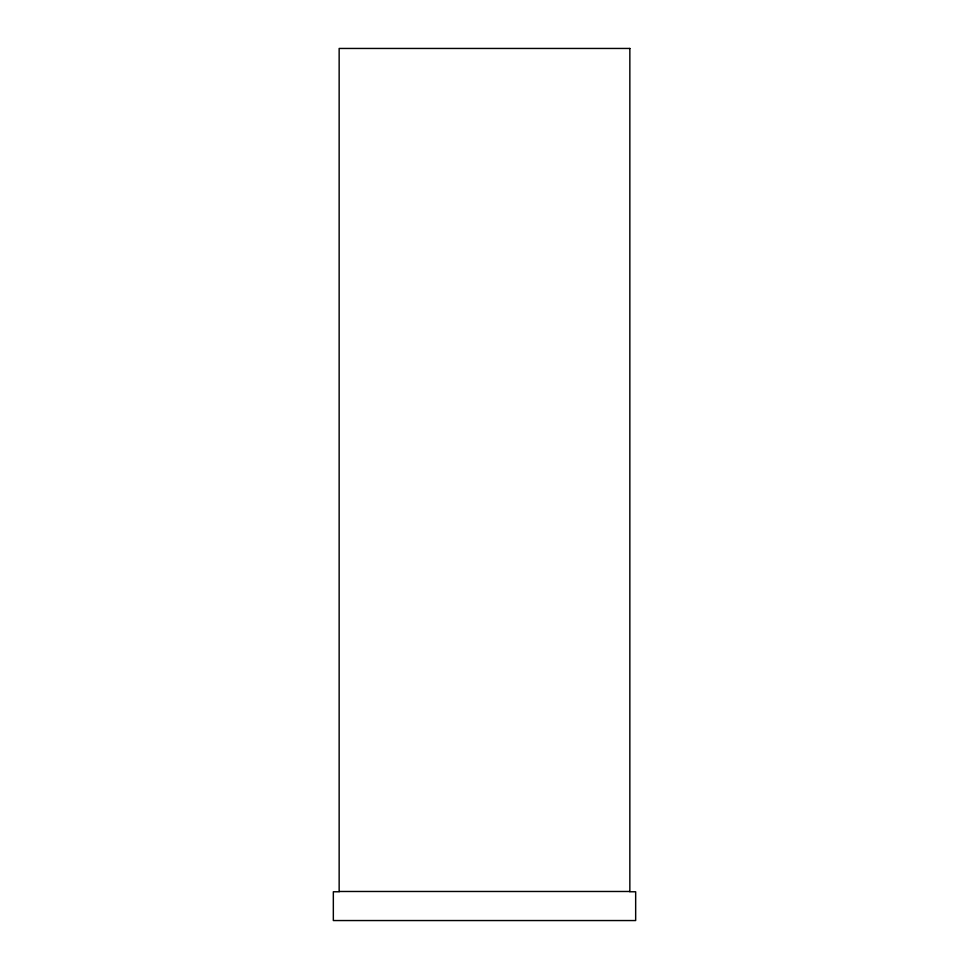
<?xml version="1.0" encoding="UTF-8"?>
<svg xmlns="http://www.w3.org/2000/svg" width="969" height="969" viewBox="0 0 969 969"><rect width="100%" height="100%" fill="white"/><g stroke="black" fill="none" stroke-linecap="round" stroke-linejoin="round"><path stroke-width="1.45" d="M339.15 891.48L629.85 891.48M629.85 48.45L339.15 48.45L339.15 891.771L333.336 891.771L333.336 920.55L635.664 920.55L635.664 891.771L629.85 891.771L629.85 48.45"/></g></svg>
